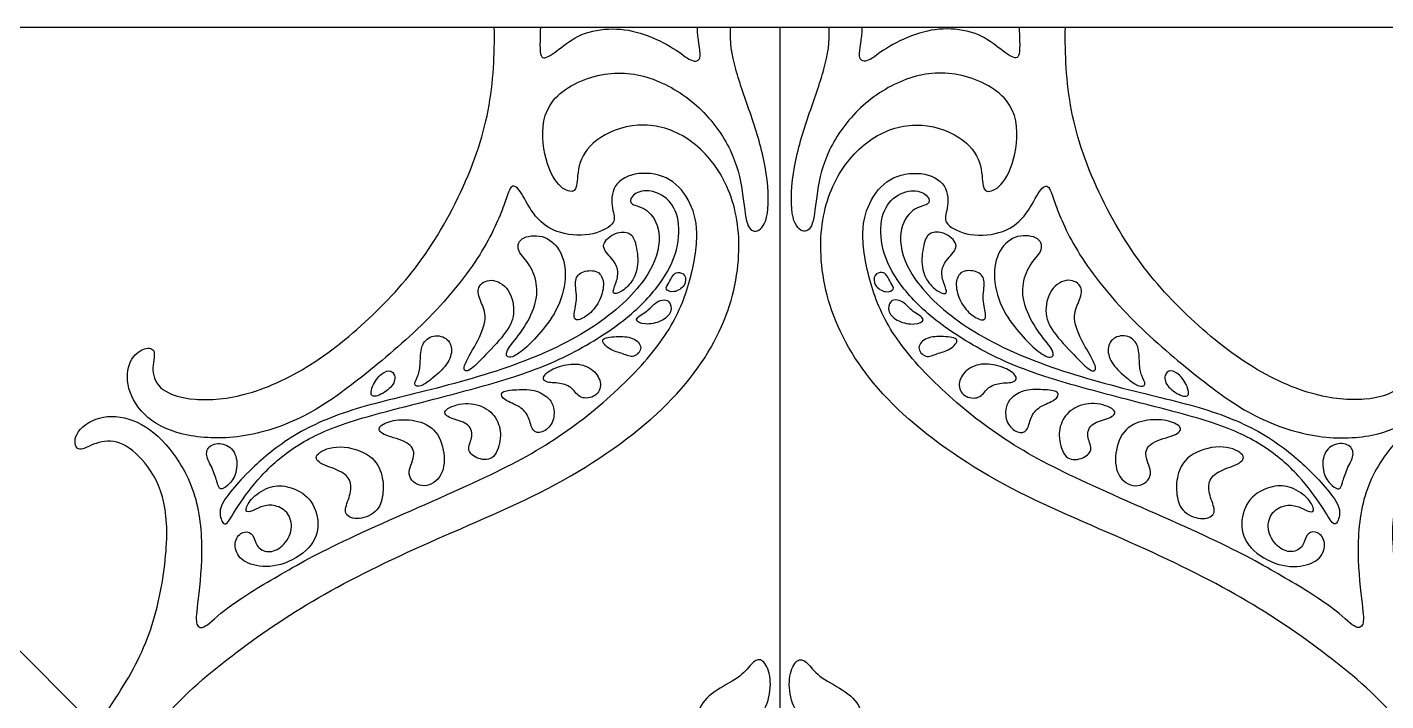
# Model space of a CAD drawing. Header units: millimetres. Extents: x 0 to 462, y -16 to 227.
# Drawn here: x 374.1 to 429.7, y 123.2 to 150.8 of the extents above; entities that cross this region are included whole.
import ezdxf

# ---------------------------------------------------------------- set-up
doc = ezdxf.new("R2010")
doc.units = ezdxf.units.MM
doc.header["$MEASUREMENT"] = 0
doc.layers.add('Layer 03', color=5, linetype='Continuous')

msp = doc.modelspace()

# ---------------------------------------------------------------- linework, layer by layer
at = {"layer": 'Layer 03'}
for p, q in [((348.204, 150.825), (461.582, 37.446)), ((348.204, 150.825), (461.582, 150.825)), ((404.893, 150.825), (404.893, 37.446))]:
    msp.add_line(p, q, dxfattribs=at)
for points, knots in [([(375.944, 114.307), (375.594, 114.924), (375.308, 116.6), (376.14, 118.366), (375.91, 118.87), (374.447, 116.875), (371.946, 115.225), (369.381, 113.963), (364.279, 113.362), (359.698, 114.218), (355.143, 116.127), (352.371, 119.764), (351.159, 124.037), (351.852, 128.291), (354.193, 131.202), (357.283, 132.887), (360.993, 132.63), (364.19, 130.66), (365.175, 127.804), (365.204, 125.3), (363.582, 122.853), (361.021, 122.255), (359.712, 122.995), (358.877, 124.219), (359.816, 123.991), (360.58, 123.991), (361.405, 124.873), (361.149, 126.637), (359.926, 127.775), (357.906, 128.088), (355.942, 127.121), (355.032, 125.243), (354.975, 123.707), (354.804, 123.479), (354.264, 124.105), (354.207, 125.698), (355.003, 127.548), (356.426, 129.084), (358.702, 129.91), (360.922, 129.426), (362.344, 128.003), (362.572, 126.609), (362.8, 126.41), (363.113, 126.979), (362.8, 128.288), (361.889, 129.824), (359.784, 130.82), (356.881, 130.365), (354.116, 128.219), (353.015, 124.24), (354.243, 119.837), (358.347, 116.698), (362.125, 115.619), (367.791, 115.44), (371.507, 116.997), (375.344, 119.986), (377.849, 123.468), (379.231, 125.988), (379.85, 129.336), (379.75, 131.738), (378.749, 133.258), (377.731, 133.978), (376.71, 133.78), (376.088, 133.339), (375.888, 134.159), (376.955, 134.972), (378.416, 134.852), (379.736, 133.911), (381.051, 131.875), (381.291, 129.252), (380.998, 126.953), (380.949, 126.293), (381.291, 126.122), (382.098, 127.002), (384.274, 128.331), (386.787, 129.74), (392.133, 132.027), (395.388, 133.629), (398.041, 135.687), (400.19, 137.952), (401.176, 140.028), (401.615, 142.342), (401.294, 143.649), (400.48, 144.71), (399.049, 144.957), (397.989, 144.414), (397.989, 143.304), (398.26, 142.835), (397.323, 142.268), (395.842, 142.292), (394.797, 143.023), (394.295, 144.153), (393.871, 144.456), (393.706, 143.769), (392.814, 141.601), (390.614, 138.863), (387.879, 136.558), (385.628, 134.858), (382.953, 133.929), (380.501, 134.003), (378.858, 134.746), (378.079, 136.047), (378.196, 137.236), (378.902, 137.756), (379.385, 137.626), (379.106, 136.771), (379.459, 135.917), (380.779, 135.489), (383.03, 135.639), (385.849, 136.94), (388.637, 139.325), (390.781, 141.872), (392.691, 145.757), (393.172, 148.47), (393.206, 150.261), (393.193, 150.825)], [-184.994153, -184.994153, -184.994153, -184.994153, -183.910794, -182.684722, -181.45865, -180.232578, -179.006506, -177.780434, -176.554362, -175.328291, -174.102219, -172.876147, -171.650075, -170.424003, -169.197931, -167.971859, -166.745787, -165.519715, -164.293643, -163.067571, -161.841499, -160.615427, -159.389355, -158.163283, -156.937211, -155.711139, -154.485067, -153.258995, -152.032923, -150.806851, -149.580779, -148.354707, -147.128635, -145.902563, -144.676491, -143.45042, -142.224348, -140.998276, -139.772204, -138.546132, -137.32006, -136.093988, -134.867916, -133.641844, -132.415772, -131.1897, -129.963628, -128.737556, -127.511484, -126.285412, -125.05934, -123.833268, -122.607196, -121.381124, -120.155052, -118.92898, -117.702908, -116.476836, -115.250764, -114.024692, -112.79862, -111.572549, -110.346477, -109.120405, -107.894333, -106.668261, -105.442189, -104.216117, -102.990045, -101.763973, -100.537901, -99.311829, -98.085757, -96.859685, -95.633613, -94.407541, -93.181469, -91.955397, -90.729325, -89.503253, -88.277181, -87.051109, -85.825037, -84.598965, -83.372893, -82.146821, -80.920749, -79.694678, -78.468606, -77.242534, -76.016462, -74.79039, -73.564318, -72.338246, -71.112174, -69.886102, -68.66003, -67.433958, -66.207886, -64.981814, -63.755742, -62.52967, -61.303598, -60.077526, -58.851454, -57.625382, -56.39931, -55.173238, -53.947166, -52.721094, -51.495022, -50.26895, -49.042878, -47.816807, -47.263535, -47.263535, -47.263535, -47.263535]), ([(377.761, 112.982), (377.811, 112.97), (378.483, 112.839), (379.475, 113.215), (380.187, 114.097), (379.931, 114.723), (379.247, 114.439), (378.321, 114.298), (377.072, 114.753), (376.761, 116.652), (377.764, 119.08), (379.194, 122.419), (382.435, 125.147), (385.8, 127.471), (390.392, 129.733), (395.862, 131.932), (400.417, 135.143), (402.8, 138.572), (403.423, 141.985), (402.804, 144.575), (401.301, 146.351), (399.329, 147.041), (397.351, 146.387), (396.587, 145.282), (396.612, 144.174), (396.36, 144.026), (395.645, 144.371), (395.072, 146.022), (395.261, 147.968), (397.611, 149.102), (399.722, 148.855), (401.691, 147.623), (403.008, 145.775), (403.402, 144.051), (403.501, 142.573), (403.969, 142.351), (404.486, 142.942), (404.387, 145.11), (403.718, 147.24), (403.026, 149.133), (402.826, 150.28), (402.882, 150.808), (402.884, 150.825)], [186.264738, 186.264738, 186.264738, 186.264738, 186.362938, 187.58901, 188.815082, 190.041154, 191.267226, 192.493298, 193.71937, 194.945442, 196.171514, 197.397586, 198.623658, 199.84973, 201.075802, 202.301874, 203.527946, 204.754018, 205.98009, 207.206162, 208.432233, 209.658305, 210.884377, 212.110449, 213.336521, 214.562593, 215.788665, 217.014737, 218.240809, 219.466881, 220.692953, 221.919025, 223.145097, 224.371169, 225.597241, 226.823313, 228.049385, 229.275457, 230.501529, 231.727601, 232.953673, 232.995226, 232.995226, 232.995226, 232.995226]), ([(395.086, 150.825), (395.079, 150.617), (395.048, 149.815), (395.119, 149.404), (395.805, 149.875), (396.706, 150.604), (398.056, 150.825), (399.321, 150.604), (400.651, 149.94), (401.251, 149.382), (401.787, 149.425), (401.514, 150.364), (401.519, 150.819), (401.519, 150.825)], [-17.526117, -17.526117, -17.526117, -17.526117, -17.165007, -15.938936, -14.712864, -13.486792, -12.26072, -11.034648, -9.808576, -8.582504, -7.356432, -6.13036, -6.115479, -6.115479, -6.115479, -6.115479]), ([(432.025, 112.982), (431.974, 112.97), (431.303, 112.839), (430.311, 113.215), (429.599, 114.097), (429.855, 114.723), (430.539, 114.439), (431.465, 114.298), (432.713, 114.753), (433.025, 116.652), (432.022, 119.08), (430.592, 122.419), (427.351, 125.147), (423.986, 127.471), (419.394, 129.733), (413.924, 131.932), (409.369, 135.143), (406.986, 138.572), (406.363, 141.985), (406.982, 144.575), (408.485, 146.351), (410.456, 147.041), (412.435, 146.387), (413.199, 145.282), (413.174, 144.174), (413.426, 144.026), (414.141, 144.371), (414.714, 146.022), (414.524, 147.968), (412.174, 149.102), (410.064, 148.855), (408.095, 147.623), (406.778, 145.775), (406.384, 144.051), (406.285, 142.573), (405.817, 142.351), (405.3, 142.942), (405.398, 145.11), (406.068, 147.24), (406.76, 149.133), (406.96, 150.28), (406.904, 150.808), (406.902, 150.825)], [186.264738, 186.264738, 186.264738, 186.264738, 186.362938, 187.58901, 188.815082, 190.041154, 191.267226, 192.493298, 193.71937, 194.945442, 196.171514, 197.397586, 198.623658, 199.84973, 201.075802, 202.301874, 203.527946, 204.754018, 205.98009, 207.206162, 208.432233, 209.658305, 210.884377, 212.110449, 213.336521, 214.562593, 215.788665, 217.014737, 218.240809, 219.466881, 220.692953, 221.919025, 223.145097, 224.371169, 225.597241, 226.823313, 228.049385, 229.275457, 230.501529, 231.727601, 232.953673, 232.995226, 232.995226, 232.995226, 232.995226]), ([(414.699, 150.825), (414.707, 150.617), (414.738, 149.815), (414.667, 149.404), (413.981, 149.875), (413.08, 150.604), (411.729, 150.825), (410.465, 150.604), (409.135, 149.94), (408.535, 149.382), (407.999, 149.425), (408.272, 150.364), (408.267, 150.819), (408.267, 150.825)], [-17.526117, -17.526117, -17.526117, -17.526117, -17.165007, -15.938936, -14.712864, -13.486792, -12.26072, -11.034648, -9.808576, -8.582504, -7.356432, -6.13036, -6.115479, -6.115479, -6.115479, -6.115479]), ([(433.842, 114.307), (434.192, 114.924), (434.478, 116.6), (433.646, 118.366), (433.875, 118.87), (435.339, 116.875), (437.84, 115.225), (440.404, 113.963), (445.507, 113.362), (450.088, 114.218), (454.643, 116.127), (457.414, 119.764), (458.627, 124.037), (457.934, 128.291), (455.593, 131.202), (452.503, 132.887), (448.792, 132.63), (445.595, 130.66), (444.611, 127.804), (444.582, 125.3), (446.204, 122.853), (448.765, 122.255), (450.074, 122.995), (450.909, 124.219), (449.97, 123.991), (449.206, 123.991), (448.38, 124.873), (448.636, 126.637), (449.86, 127.775), (451.88, 128.088), (453.844, 127.121), (454.754, 125.243), (454.811, 123.707), (454.982, 123.479), (455.522, 124.105), (455.579, 125.698), (454.782, 127.548), (453.36, 129.084), (451.083, 129.91), (448.864, 129.426), (447.441, 128.003), (447.214, 126.609), (446.986, 126.41), (446.673, 126.979), (446.986, 128.288), (447.897, 129.824), (450.002, 130.82), (452.905, 130.365), (455.67, 128.219), (456.771, 124.24), (455.543, 119.837), (451.439, 116.698), (447.661, 115.619), (441.995, 115.44), (438.279, 116.997), (434.442, 119.986), (431.937, 123.468), (430.555, 125.988), (429.936, 129.336), (430.036, 131.738), (431.037, 133.258), (432.055, 133.978), (433.076, 133.78), (433.697, 133.339), (433.898, 134.159), (432.831, 134.972), (431.37, 134.852), (430.05, 133.911), (428.735, 131.875), (428.495, 129.252), (428.788, 126.953), (428.837, 126.293), (428.495, 126.122), (427.688, 127.002), (425.512, 128.331), (422.999, 129.74), (417.653, 132.027), (414.398, 133.629), (411.745, 135.687), (409.596, 137.952), (408.61, 140.028), (408.171, 142.342), (408.492, 143.649), (409.306, 144.71), (410.737, 144.957), (411.797, 144.414), (411.797, 143.304), (411.526, 142.835), (412.463, 142.268), (413.944, 142.292), (414.989, 143.023), (415.491, 144.153), (415.915, 144.456), (416.08, 143.769), (416.971, 141.601), (419.172, 138.863), (421.907, 136.558), (424.157, 134.858), (426.833, 133.929), (429.285, 134.003), (430.928, 134.746), (431.707, 136.047), (431.59, 137.236), (430.884, 137.756), (430.401, 137.626), (430.679, 136.771), (430.326, 135.917), (429.007, 135.489), (426.756, 135.639), (423.937, 136.94), (421.148, 139.325), (419.005, 141.872), (417.095, 145.757), (416.614, 148.47), (416.58, 150.261), (416.593, 150.825)], [-184.994153, -184.994153, -184.994153, -184.994153, -183.910794, -182.684722, -181.45865, -180.232578, -179.006506, -177.780434, -176.554362, -175.328291, -174.102219, -172.876147, -171.650075, -170.424003, -169.197931, -167.971859, -166.745787, -165.519715, -164.293643, -163.067571, -161.841499, -160.615427, -159.389355, -158.163283, -156.937211, -155.711139, -154.485067, -153.258995, -152.032923, -150.806851, -149.580779, -148.354707, -147.128635, -145.902563, -144.676491, -143.45042, -142.224348, -140.998276, -139.772204, -138.546132, -137.32006, -136.093988, -134.867916, -133.641844, -132.415772, -131.1897, -129.963628, -128.737556, -127.511484, -126.285412, -125.05934, -123.833268, -122.607196, -121.381124, -120.155052, -118.92898, -117.702908, -116.476836, -115.250764, -114.024692, -112.79862, -111.572549, -110.346477, -109.120405, -107.894333, -106.668261, -105.442189, -104.216117, -102.990045, -101.763973, -100.537901, -99.311829, -98.085757, -96.859685, -95.633613, -94.407541, -93.181469, -91.955397, -90.729325, -89.503253, -88.277181, -87.051109, -85.825037, -84.598965, -83.372893, -82.146821, -80.920749, -79.694678, -78.468606, -77.242534, -76.016462, -74.79039, -73.564318, -72.338246, -71.112174, -69.886102, -68.66003, -67.433958, -66.207886, -64.981814, -63.755742, -62.52967, -61.303598, -60.077526, -58.851454, -57.625382, -56.39931, -55.173238, -53.947166, -52.721094, -51.495022, -50.26895, -49.042878, -47.816807, -47.263535, -47.263535, -47.263535, -47.263535])]:
    msp.add_open_spline(points, degree=3, knots=knots, dxfattribs=at)
for points in [[(383.307, 132.78), (383.71, 133.162), (384.878, 134.173), (387.406, 135.249), (390.711, 135.962), (394.855, 137.172), (397.943, 138.846), (399.808, 140.881), (400.08, 142.509), (399.469, 143.458), (398.723, 143.526), (398.757, 143.899), (399.367, 144.239), (400.317, 143.899), (400.826, 142.984), (400.724, 141.525), (399.91, 140.101), (398.418, 138.642), (395.874, 137.116), (393.228, 136.234), (390.128, 135.432), (386.918, 134.621), (384.993, 133.709), (383.574, 132.458), (382.627, 131.141), (382.222, 130.397), (382.053, 130.499), (381.85, 131.107), (382.459, 131.884), (382.903, 132.399), (383.307, 132.78)], [(426.479, 132.78), (426.076, 133.162), (424.907, 134.173), (422.38, 135.249), (419.075, 135.962), (414.931, 137.172), (411.843, 138.846), (409.978, 140.881), (409.706, 142.509), (410.317, 143.458), (411.063, 143.526), (411.029, 143.899), (410.419, 144.239), (409.469, 143.899), (408.96, 142.984), (409.062, 141.525), (409.876, 140.101), (411.368, 138.642), (413.912, 137.116), (416.558, 136.234), (419.658, 135.432), (422.867, 134.621), (424.793, 133.709), (426.212, 132.458), (427.158, 131.141), (427.564, 130.397), (427.733, 130.499), (427.936, 131.107), (427.327, 131.884), (426.882, 132.399), (426.479, 132.78)], [(395.01, 138.241), (395.246, 138.508), (395.785, 139.159), (396.214, 140.563), (395.952, 141.753), (395.19, 142.372), (394.191, 142.229), (394.095, 141.634), (394.69, 141.134), (395, 140.206), (394.881, 139.324), (394.268, 138.234), (393.595, 137.529), (393.744, 137.184), (394.372, 137.556), (394.775, 137.974), (395.01, 138.241)], [(398.819, 140.412), (398.947, 140.596), (399.139, 141.036), (398.995, 142.086), (398.727, 142.477), (398.069, 142.415), (397.471, 141.859), (398.069, 141.324), (398.316, 140.85), (398.179, 140.297), (397.971, 139.861), (398.37, 139.93), (398.691, 140.228), (398.819, 140.412)], [(410.967, 140.412), (410.839, 140.596), (410.647, 141.036), (410.791, 142.086), (411.058, 142.477), (411.717, 142.415), (412.314, 141.859), (411.717, 141.324), (411.47, 140.85), (411.607, 140.297), (411.815, 139.861), (411.416, 139.93), (411.095, 140.228), (410.967, 140.412)], [(414.776, 138.241), (414.54, 138.508), (414.001, 139.159), (413.572, 140.563), (413.834, 141.753), (414.596, 142.372), (415.595, 142.229), (415.69, 141.634), (415.095, 141.134), (414.786, 140.206), (414.905, 139.324), (415.518, 138.234), (416.191, 137.529), (416.042, 137.184), (415.413, 137.556), (415.011, 137.974), (414.776, 138.241)], [(397.147, 139.143), (397.319, 139.31), (397.606, 139.753), (397.724, 140.457), (397.43, 140.907), (396.707, 140.829), (396.452, 140.457), (396.628, 139.655), (396.394, 138.951), (396.57, 138.755), (396.974, 138.977), (397.147, 139.143)], [(412.639, 139.143), (412.466, 139.31), (412.18, 139.753), (412.062, 140.457), (412.356, 140.907), (413.079, 140.829), (413.334, 140.457), (413.158, 139.655), (413.392, 138.951), (413.216, 138.755), (412.812, 138.977), (412.639, 139.143)], [(392.753, 137.307), (393.017, 137.579), (393.67, 138.264), (394.09, 139.034), (393.857, 140.154), (393.04, 140.597), (392.434, 140.2), (392.621, 139.594), (392.947, 138.964), (392.481, 137.844), (391.827, 136.841), (392.084, 136.631), (392.488, 137.035), (392.753, 137.307)], [(400.506, 140.645), (400.453, 140.568), (400.362, 140.337), (400.142, 140.081), (400.535, 139.914), (401.061, 140.216), (401.044, 140.734), (400.681, 140.803), (400.559, 140.723), (400.506, 140.645)], [(409.28, 140.645), (409.333, 140.568), (409.424, 140.337), (409.644, 140.081), (409.25, 139.914), (408.725, 140.216), (408.742, 140.734), (409.105, 140.803), (409.227, 140.723), (409.28, 140.645)], [(417.033, 137.307), (416.769, 137.579), (416.115, 138.264), (415.695, 139.034), (415.929, 140.154), (416.745, 140.597), (417.352, 140.2), (417.165, 139.594), (416.839, 138.964), (417.305, 137.844), (417.959, 136.841), (417.702, 136.631), (417.298, 137.035), (417.033, 137.307)], [(399.783, 139.511), (399.684, 139.429), (399.481, 139.175), (398.83, 138.836), (399.362, 138.606), (400.055, 138.748), (400.516, 139.156), (400.374, 139.653), (400.072, 139.671), (399.881, 139.594), (399.783, 139.511)], [(410.003, 139.511), (410.102, 139.429), (410.304, 139.175), (410.956, 138.836), (410.424, 138.606), (409.731, 138.748), (409.27, 139.156), (409.412, 139.653), (409.713, 139.671), (409.905, 139.594), (410.003, 139.511)], [(390.614, 136.41), (390.792, 136.553), (391.249, 136.924), (391.527, 137.587), (391.291, 138.144), (390.585, 138.251), (390.157, 137.78), (390.179, 137.031), (390.093, 136.539), (389.836, 136.153), (390.179, 136.068), (390.435, 136.268), (390.614, 136.41)], [(398.855, 138.078), (398.665, 138.154), (398.193, 138.17), (397.439, 138.085), (397.915, 137.589), (398.471, 137.462), (398.926, 137.235), (399.331, 137.715), (399.044, 138.002), (398.855, 138.078)], [(410.931, 138.078), (411.121, 138.154), (411.593, 138.17), (412.346, 138.085), (411.871, 137.589), (411.315, 137.462), (410.86, 137.235), (410.455, 137.715), (410.742, 138.002), (410.931, 138.078)], [(419.172, 136.41), (418.994, 136.553), (418.537, 136.924), (418.259, 137.587), (418.494, 138.144), (419.201, 138.251), (419.629, 137.78), (419.607, 137.031), (419.693, 136.539), (419.95, 136.153), (419.607, 136.068), (419.35, 136.268), (419.172, 136.41)], [(397.229, 136.766), (397.049, 136.916), (396.564, 137.1), (395.736, 136.925), (395.158, 136.573), (395.209, 136.247), (395.911, 136.272), (396.413, 136.071), (396.689, 135.569), (397.392, 135.67), (397.643, 136.197), (397.409, 136.615), (397.229, 136.766)], [(412.557, 136.766), (412.737, 136.916), (413.222, 137.1), (414.05, 136.925), (414.627, 136.573), (414.577, 136.247), (413.874, 136.272), (413.373, 136.071), (413.096, 135.569), (412.394, 135.67), (412.143, 136.197), (412.377, 136.615), (412.557, 136.766)], [(388.623, 135.826), (388.814, 135.933), (389.187, 136.249), (389.079, 136.766), (388.692, 136.766), (388.239, 136.292), (388.046, 135.603), (388.433, 135.718), (388.623, 135.826)], [(421.162, 135.826), (420.972, 135.933), (420.599, 136.249), (420.707, 136.766), (421.094, 136.766), (421.546, 136.292), (421.74, 135.603), (421.353, 135.718), (421.162, 135.826)], [(395.391, 135.636), (395.263, 135.755), (394.9, 136.003), (393.958, 135.979), (393.388, 135.904), (393.561, 135.532), (394.28, 135.309), (394.652, 134.839), (394.726, 134.244), (395.147, 134.169), (395.643, 134.591), (395.668, 135.285), (395.519, 135.516), (395.391, 135.636)], [(414.395, 135.636), (414.523, 135.755), (414.886, 136.003), (415.828, 135.979), (416.398, 135.904), (416.224, 135.532), (415.506, 135.309), (415.134, 134.839), (415.06, 134.244), (414.638, 134.169), (414.143, 134.591), (414.118, 135.285), (414.267, 135.516), (414.395, 135.636)], [(393.337, 134.644), (393.231, 134.88), (392.857, 135.32), (391.88, 135.49), (390.977, 135.1), (391.367, 134.782), (392.148, 134.636), (392.368, 134.074), (392.026, 133.537), (392.417, 133.147), (393.174, 133.024), (393.491, 133.903), (393.443, 134.408), (393.337, 134.644)], [(416.449, 134.644), (416.555, 134.88), (416.929, 135.32), (417.906, 135.49), (418.809, 135.1), (418.419, 134.782), (417.637, 134.636), (417.418, 134.074), (417.759, 133.537), (417.369, 133.147), (416.612, 133.024), (416.295, 133.903), (416.343, 134.408), (416.449, 134.644)], [(391.127, 133.37), (391.082, 133.732), (390.806, 134.465), (389.805, 134.782), (388.926, 134.734), (388.34, 134.416), (388.633, 134.099), (389.731, 133.855), (390.024, 133.293), (389.512, 132.487), (390.195, 131.877), (391.074, 132.292), (391.172, 133.008), (391.127, 133.37)], [(418.659, 133.37), (418.704, 133.732), (418.98, 134.465), (419.981, 134.782), (420.86, 134.734), (421.446, 134.416), (421.153, 134.099), (420.055, 133.855), (419.762, 133.293), (420.274, 132.487), (419.591, 131.877), (418.712, 132.292), (418.614, 133.008), (418.659, 133.37)], [(382.261, 132.055), (382.373, 132.151), (382.627, 132.417), (382.7, 133.324), (382.192, 133.813), (381.521, 133.759), (381.322, 133.306), (381.684, 132.726), (381.847, 132.127), (381.956, 131.837), (382.15, 131.958), (382.261, 132.055)], [(388.583, 132.46), (388.514, 132.736), (388.254, 133.321), (386.816, 133.784), (385.793, 133.345), (385.939, 132.956), (386.938, 132.663), (387.377, 132.249), (387.279, 131.543), (386.962, 130.909), (387.498, 130.592), (388.424, 130.909), (388.668, 131.664), (388.652, 132.184), (388.583, 132.46)], [(421.203, 132.46), (421.272, 132.736), (421.532, 133.321), (422.97, 133.784), (423.993, 133.345), (423.847, 132.956), (422.848, 132.663), (422.409, 132.249), (422.507, 131.543), (422.823, 130.909), (422.287, 130.592), (421.362, 130.909), (421.118, 131.664), (421.134, 132.184), (421.203, 132.46)], [(427.524, 132.055), (427.413, 132.151), (427.159, 132.417), (427.086, 133.324), (427.594, 133.813), (428.265, 133.759), (428.464, 133.306), (428.102, 132.726), (427.938, 132.127), (427.83, 131.837), (427.636, 131.958), (427.524, 132.055)], [(384.69, 130.941), (384.835, 130.769), (384.987, 130.256), (384.535, 129.499), (383.91, 129.249), (383.411, 129.561), (383.348, 130.061), (382.973, 130.228), (382.536, 129.894), (382.578, 129.187), (383.244, 128.729), (384.431, 128.687), (385.742, 129.457), (386.096, 130.477), (385.701, 131.602), (384.785, 132.039), (384.035, 132.081), (383.223, 131.56), (382.953, 131.019), (383.14, 130.915), (383.64, 131.206), (384.118, 131.289), (384.545, 131.114), (384.69, 130.941)], [(425.096, 130.941), (424.951, 130.769), (424.798, 130.256), (425.251, 129.499), (425.876, 129.249), (426.375, 129.561), (426.438, 130.061), (426.812, 130.228), (427.25, 129.894), (427.208, 129.187), (426.542, 128.729), (425.355, 128.687), (424.043, 129.457), (423.69, 130.477), (424.085, 131.602), (425.001, 132.039), (425.751, 132.081), (426.563, 131.56), (426.833, 131.019), (426.646, 130.915), (426.146, 131.206), (425.667, 131.289), (425.241, 131.114), (425.096, 130.941)], [(402.035, 120.586), (401.847, 120.879), (401.444, 121.618), (401.444, 122.888), (402.15, 123.635), (403.259, 124.159), (403.743, 124.784), (404.085, 125.026), (404.489, 124.542), (404.549, 123.514), (404.126, 122.505), (403.4, 121.9), (402.976, 120.993), (402.976, 119.965), (402.573, 119.864), (402.224, 120.294), (402.035, 120.586)], [(407.75, 120.586), (407.939, 120.879), (408.342, 121.618), (408.342, 122.888), (407.636, 123.635), (406.527, 124.159), (406.043, 124.784), (405.7, 125.026), (405.297, 124.542), (405.237, 123.514), (405.66, 122.505), (406.386, 121.9), (406.809, 120.993), (406.809, 119.965), (407.213, 119.864), (407.562, 120.294), (407.75, 120.586)]]:
    msp.add_open_spline(points, degree=3, dxfattribs=at)

doc.saveas('drawing.dxf')
